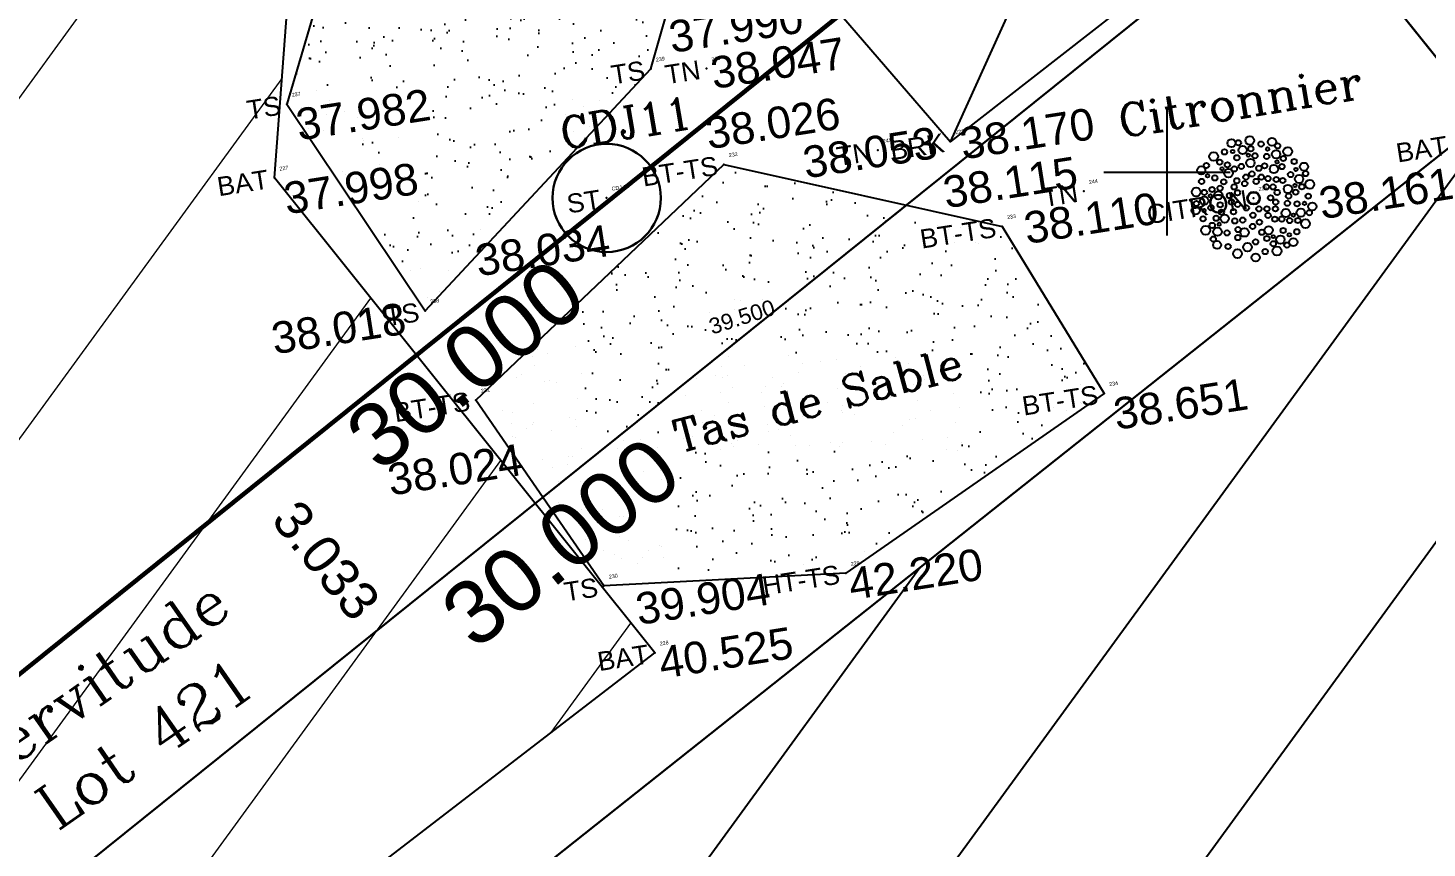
# Model space of a CAD drawing. Header units: metres. Extents: x 394092 to 394268, y 588562 to 588788.
# Drawn here: x 394207 to 394229.11, y 588614.32 to 588627.28 of the extents above; entities that cross this region are included whole.
import ezdxf
from ezdxf.enums import TextEntityAlignment as Align

# ---------------------------------------------------------------- set-up
doc = ezdxf.new("R2010")
doc.units = ezdxf.units.M
for name, color, linetype in [('ARBRE', 3, 'Continuous'), ('BATIMENT', 6, 'Continuous'), ('CADRE', 7, 'Continuous'), ('Carroyage(1)_Croix', 7, 'Continuous'), ('Cotation Courbes de niveau', 7, 'Continuous'), ('Cotation Linéaire', 1, 'Continuous'), ('HANGARD', 146, 'Continuous'), ('IL', 70, 'Continuous'), ('L', 10, 'Continuous'), ('LOTS', 7, 'Continuous'), ('TAS DE SABLE', 253, 'Continuous'), ('TopoAlt', 150, 'Continuous'), ('TopoCod', 1, 'Continuous'), ('TOPOJIS', 7, 'Continuous'), ('TopoMat', 3, 'Continuous')]:
    doc.layers.add(name, color=color, linetype=linetype)
doc.styles.add('ROMANC', font='romanc.shx', dxfattribs={"height": 10})
doc.styles.get("Standard").update_dxf_attribs({"font": 'arial.ttf'})
doc.dimstyles.new('ISO-25', dxfattribs={"dimtxt": 2.5, "dimasz": 2.5, "dimexe": 1.25, "dimexo": 0.625, "dimtad": 1, "dimdec": 3, "dimzin": 1, "dimtxsty": 'Standard', "dimcen": 2.5, "dimadec": 0, "dimazin": 0, "dimtfac": 1, "dimtdec": 3, "dimtmove": 0, "dimatfit": 3, "dimfxl": 1, "dimarcsym": 0})
pattern_1 = [(53.91864724, (95911.749, -54374.0705), (-2.565976575, 1.869863422), [])]

# ---------------------------------------------------------------- blocks, each defined once
blk = doc.blocks.new('TCPOINT')
at = {"color": 0}
blk.add_point((0, 0), dxfattribs=at)
at = {"layer": 'TopoAlt'}
blk.add_attdef('ALT', text='', height=0.5, dxfattribs=at).set_placement((0.1, -0.1), align=Align.TOP_LEFT)
at = {"layer": 'TopoCod'}
blk.add_attdef('COD', text='', height=0.3, dxfattribs=at).set_placement((-0.1, 0), align=Align.MIDDLE_RIGHT)
at = {"layer": 'TopoMat'}
blk.add_attdef('MAT', (0.1, 0.1), '', height=0.3, dxfattribs=at)
blk = doc.blocks.new('V003')
at = {"color": 0}
for centre, radius in [((-0.327, 1.466), 0.103), ((-0.151, 1.448), 0.0675), ((0.142, 1.456), 0.112), ((0.691, 1.333), 0.103), ((-1.046, 1.012), 0.0675), ((-0.827, 1.207), 0.112), ((-0.699, 1.041), 0.0675), ((-0.536, 1.277), 0.0675), ((-0.33, 1.253), 0.044), ((-0.251, 1.08), 0.0675), ((-0.075, 1.247), 0.106), ((0.045, 1.093), 0.0415), ((0.134, 1.247), 0.0675), ((0.209, 1.054), 0.0675), ((0.41, 1.322), 0.0675), ((0.553, 1.172), 0.044), ((0.744, 1.004), 0.106), ((0.815, 1.206), 0.0675), ((1.045, 1.024), 0.112), ((-1.193, 0.912), 0.103), ((-1.058, 0.748), 0.044), ((-0.886, 0.666), 0.0675), ((-0.668, 0.867), 0.0415), ((-0.524, 0.729), 0.106), ((-0.517, 0.942), 0.0675), ((-0.363, 0.81), 0.0675), ((-0.178, 0.845), 0.0675), ((0.067, 0.895), 0.106), ((0.255, 0.726), 0.0675), ((0.407, 0.762), 0.0675), ((0.501, 0.989), 0.0675), ((0.627, 0.643), 0.106), ((0.737, 0.808), 0.0415), ((0.838, 0.673), 0.0675), ((0.904, 0.869), 0.0675), ((1.164, 0.749), 0.0675), ((-1.409, 0.393), 0.112), ((-1.231, 0.634), 0.0675), ((-1.205, 0.348), 0.0675), ((-1.002, 0.389), 0.0675), ((-0.798, 0.387), 0.0675), ((-0.679, 0.533), 0.0675), ((-0.439, 0.361), 0.0675), ((-0.348, 0.506), 0.0675), ((-0.161, 0.4), 0.0675), ((-0.104, 0.559), 0.0675), ((0.059, 0.611), 0.0675), ((0.134, 0.41), 0.0675), ((0.279, 0.495), 0.0675), ((0.438, 0.43), 0.0675), ((0.642, 0.372), 0.0675), ((0.801, 0.322), 0.0675), ((1.02, 0.435), 0.0675), ((1.215, 0.291), 0.106), ((1.177, 0.543), 0.044), ((1.387, 0.577), 0.103), ((1.4, 0.4), 0.0675), ((-1.578, 0.21), 0.027), ((-1.5, -0.068), 0.103), ((-1.452, 0.103), 0.0675), ((-1.241, 0.142), 0.106), ((-1.107, -0.06), 0.0675), ((-1.069, 0.234), 0.0415), ((-0.87, 0.221), 0.106), ((-0.863, -0.028), 0.0675), ((-0.591, 0.164), 0.0675), ((-0.568, -0.006), 0.0675), ((-0.381, 0.203), 0.0675), ((0.366, 0.228), 0.0675), ((0.427, -0.061), 0.0675), ((0.532, 0.2), 0.0675), ((0.612, 0.048), 0.0675), ((0.894, 0.09), 0.106), ((1.075, -0.023), 0.0675), ((1.085, 0.145), 0.0415), ((1.251, 0.085), 0.0675), ((1.459, 0.113), 0.112), ((-1.35, -0.306), 0.0675), ((-1.291, -0.107), 0.044), ((-1.018, -0.346), 0.0675), ((-0.861, -0.216), 0.0675), ((-0.809, -0.39), 0.106), ((-0.558, -0.255), 0.0675), ((-0.422, -0.089), 0.0675), ((-0.221, -0.214), 0.0675), ((0.089, -0.291), 0.0675), ((0.288, -0.321), 0.0675), ((0.5, -0.356), 0.0675), ((0.536, -0.189), 0.0675), ((0.821, -0.268), 0.0675), ((0.883, -0.091), 0.0675), ((1.061, -0.322), 0.0675), ((1.25, -0.341), 0.044), ((1.373, -0.175), 0.0675), ((1.433, -0.449), 0.103), ((-1.332, -0.605), 0.112), ((-1.147, -0.507), 0.0675), ((-1.042, -0.689), 0.106), ((-0.969, -0.508), 0.0415), ((-0.809, -0.757), 0.0675), ((-0.563, -0.49), 0.0675), ((-0.52, -0.719), 0.0675), ((-0.364, -0.501), 0.0675), ((-0.143, -0.7), 0.0675), ((-0.088, -0.424), 0.0675), ((0.045, -0.623), 0.0675), ((0.289, -0.489), 0.0675), ((0.443, -0.612), 0.0675), ((0.618, -0.637), 0.0675), ((0.742, -0.506), 0.106), ((0.809, -0.709), 0.0675), ((0.924, -0.586), 0.0415), ((1.013, -0.74), 0.0675), ((1.118, -0.558), 0.106), ((1.329, -0.593), 0.0675), ((-1.178, -0.854), 0.0675), ((-1.106, -1.016), 0.103), ((-0.838, -1.102), 0.0675), ((-0.557, -0.919), 0.0675), ((-0.369, -0.819), 0.106), ((-0.133, -1.1), 0.0675), ((0.064, -0.885), 0.0675), ((0.164, -1.062), 0.0675), ((0.243, -0.864), 0.106), ((0.331, -1.043), 0.0415), ((0.497, -1.146), 0.106), ((0.605, -0.929), 0.0675), ((0.739, -1.064), 0.044), ((0.94, -1.017), 0.0675), ((1.19, -0.851), 0.112), ((-0.632, -1.32), 0.112), ((-0.356, -1.198), 0.106), ((-0.194, -1.489), 0.103), ((0.067, -1.383), 0.0675), ((0.301, -1.218), 0.0675), ((0.364, -1.417), 0.112), ((0.637, -1.309), 0.0675), ((0.809, -1.265), 0.103)]:
    blk.add_circle(centre, radius, dxfattribs=at)
at = {"color": 0, "linetype": 'ByBlock'}
for radius in [0.161, 0.145]:
    blk.add_circle((0, 0), radius, dxfattribs=at)
blk = doc.blocks.new('*D14')
at = {"layer": 'Defpoints', "color": 0, "transparency": 16777216}
for p in [(394120.614, 588761.996), (394247.991, 588603.509), (394247.991, 588603.509)]:
    blk.add_point(p, dxfattribs=at)
at = {"color": 0, "lineweight": 13, "transparency": 16777216, "insert": (394185.492, 588683.709), "char_height": 1.5, "attachment_point": 5, "rotation": 308.7891}
blk.add_mtext('203,330', dxfattribs=at)

msp = doc.modelspace()

# ---------------------------------------------------------------- hatches: boundary and pattern name
h = msp.add_hatch()
h.set_pattern_fill('ANSI31', color=256, angle=8.91865)
h.set_pattern_definition(pattern_1)
h.paths.add_polyline_path([(394207.5198, 588607.979), (394218.768, 588593.6901), (394240.7758, 588611.1531), (394229.5275, 588625.4421)])
h.paths.add_polyline_path([(394240.1387, 588609.7121), (394242.5017, 588610.0829), (394242.3828, 588610.84), (394240.0199, 588610.4692)], flags=9)
h.paths.add_polyline_path([(394229.6143, 588624.7101), (394231.9773, 588625.0809), (394231.8585, 588625.838), (394229.4955, 588625.4672)], flags=9)
h.paths.add_polyline_path([(394216.906, 588616.8393), (394219.2688, 588617.2101), (394219.1501, 588617.9667), (394216.7873, 588617.5959)], flags=25)
h.paths.add_polyline_path([(394219.9052, 588618.0824), (394222.268, 588618.4532), (394222.1492, 588619.2098), (394219.7864, 588618.839)], flags=25)
h.paths.add_polyline_path([(394224.0942, 588620.7717), (394226.4571, 588621.1425), (394226.3383, 588621.8996), (394223.9754, 588621.5288)], flags=24)
h.paths.add_polyline_path([(394227.34, 588624.1005), (394229.703, 588624.4713), (394229.5842, 588625.2284), (394227.2212, 588624.8576)], flags=25)
h.paths.add_polyline_path([(394207.6352, 588607.8832), (394209.9982, 588608.254), (394209.8794, 588609.0111), (394207.5164, 588608.6403)], flags=9)
h.paths.add_polyline_path([(394217.4437, 588595.7066), (394219.8067, 588596.0774), (394219.6879, 588596.8345), (394217.3249, 588596.4637)], flags=24)
h.paths.add_polyline_path([(394215.769, 588597.7917), (394218.1319, 588598.1626), (394218.0131, 588598.9197), (394215.6502, 588598.5488)], flags=24)
h.paths.add_polyline_path([(394215.3482, 588599.1967), (394217.7111, 588599.5675), (394217.5923, 588600.3246), (394215.2294, 588599.9538)], flags=24)
h.paths.add_polyline_path([(394213.0537, 588601.0263), (394215.4166, 588601.3971), (394215.2978, 588602.1542), (394212.9349, 588601.7834)], flags=24)
h.paths.add_polyline_path([(394209.7364, 588605.4635), (394212.0994, 588605.8344), (394211.9806, 588606.5915), (394209.6176, 588606.2206)], flags=24)
h.paths.add_polyline_path([(394208.901, 588606.6679), (394211.264, 588607.0387), (394211.1452, 588607.7958), (394208.7822, 588607.425)], flags=24)
h.paths.add_polyline_path([(394217.9512, 588612.6058), (394225.8793, 588612.6942), (394225.8626, 588614.1941), (394217.9345, 588614.1057)], flags=24)
h.paths.add_polyline_path([(394219.5972, 588610.8654), (394223.097, 588610.9044), (394223.0803, 588612.4044), (394219.5805, 588612.3653)], flags=24)
at = {"layer": 'BATIMENT', "lineweight": 13}
h = msp.add_hatch(dxfattribs=at)
h.set_pattern_fill('ANSI31', color=256, angle=8.91865)
h.set_pattern_definition(pattern_1)
h.paths.add_polyline_path([(394199.1027, 588653.2039), (394184.0994, 588641.1411), (394195.9924, 588626.1627), (394208.4362, 588610.8923), (394216.9051, 588617.404), (394210.8939, 588624.9088), (394211.3172, 588630.5132), (394214.9368, 588633.462)])
h.paths.add_polyline_path([(394192.1631, 588649.2622), (394194.5261, 588649.633), (394194.4073, 588650.3901), (394192.0443, 588650.0193)], flags=25)
h.paths.add_polyline_path([(394195.6969, 588649.7849), (394198.0598, 588650.1558), (394197.941, 588650.9129), (394195.578, 588650.5421)], flags=24)
h.paths.add_polyline_path([(394195.0566, 588650.8333), (394197.4196, 588651.2041), (394197.3008, 588651.9612), (394194.9378, 588651.5904)], flags=25)
h.paths.add_polyline_path([(394194.2637, 588652.8001), (394196.6267, 588653.1709), (394196.5078, 588653.928), (394194.1449, 588653.5572)], flags=9)
h.paths.add_polyline_path([(394199.2598, 588652.7224), (394201.6228, 588653.0932), (394201.504, 588653.8503), (394199.141, 588653.4795)], flags=9)
h.paths.add_polyline_path([(394215.0236, 588632.73), (394217.3866, 588633.1008), (394217.2677, 588633.8579), (394214.9048, 588633.4871)], flags=9)
h.paths.add_polyline_path([(394211.404, 588629.7812), (394213.7669, 588630.152), (394213.6481, 588630.9091), (394211.2852, 588630.5383)], flags=25)
h.paths.add_polyline_path([(394211.1741, 588625.3439), (394213.5371, 588625.7147), (394213.4183, 588626.4718), (394211.0553, 588626.101)], flags=25)
h.paths.add_polyline_path([(394210.9807, 588624.1768), (394213.3437, 588624.5476), (394213.2249, 588625.3047), (394210.8619, 588624.9339)], flags=24)
h.paths.add_polyline_path([(394212.6209, 588619.7326), (394214.9838, 588620.1035), (394214.865, 588620.8606), (394212.5021, 588620.4897)], flags=24)
h.paths.add_polyline_path([(394216.5418, 588617.6874), (394218.9048, 588618.0582), (394218.786, 588618.8153), (394216.423, 588618.4445)], flags=9)
h.paths.add_polyline_path([(394216.906, 588616.8393), (394219.2688, 588617.2101), (394219.1501, 588617.9667), (394216.7873, 588617.5959)], flags=9)
h.paths.add_polyline_path([(394203.7539, 588613.2918), (394206.1168, 588613.6626), (394205.998, 588614.4197), (394203.6351, 588614.0489)], flags=25)
h.paths.add_polyline_path([(394203.1194, 588617.1802), (394205.4823, 588617.551), (394205.3635, 588618.3081), (394203.0006, 588617.9373)], flags=25)
h.paths.add_polyline_path([(394198.4591, 588620.513), (394200.8221, 588620.8838), (394200.7033, 588621.6409), (394198.3403, 588621.2701)], flags=25)
h.paths.add_polyline_path([(394197.1363, 588621.984), (394199.4993, 588622.3548), (394199.3805, 588623.1119), (394197.0175, 588622.7411)], flags=25)
h.paths.add_polyline_path([(394194.2047, 588625.0327), (394196.5677, 588625.4035), (394196.4489, 588626.1606), (394194.0859, 588625.7898)], flags=25)
h.paths.add_polyline_path([(394196.071, 588626.0026), (394198.434, 588626.3735), (394198.3152, 588627.1306), (394195.9522, 588626.7597)], flags=25)
h.paths.add_polyline_path([(394195.4564, 588626.6253), (394197.8193, 588626.9961), (394197.7005, 588627.7532), (394195.3375, 588627.3824)], flags=25)
h.paths.add_polyline_path([(394191.3426, 588629.2122), (394193.7056, 588629.583), (394193.5868, 588630.3401), (394191.2238, 588629.9693)], flags=25)
h.paths.add_polyline_path([(394192.2284, 588630.7954), (394194.5913, 588631.1663), (394194.4725, 588631.9234), (394192.1096, 588631.5525)], flags=25)
h.paths.add_polyline_path([(394187.8454, 588633.2171), (394190.2084, 588633.5879), (394190.0895, 588634.345), (394187.7266, 588633.9742)], flags=25)
h.paths.add_polyline_path([(394185.7916, 588636.4743), (394188.1545, 588636.8451), (394188.0357, 588637.6022), (394185.6727, 588637.2314)], flags=25)
h.paths.add_polyline_path([(394184.295, 588638.181), (394186.6579, 588638.5518), (394186.5391, 588639.3089), (394184.1762, 588638.9381)], flags=25)
h.paths.add_polyline_path([(394184.1862, 588640.4091), (394186.5492, 588640.7799), (394186.4304, 588641.537), (394184.0674, 588641.1662)], flags=9)
h.paths.add_polyline_path([(394182.5013, 588640.8704), (394184.8643, 588641.2413), (394184.7455, 588641.9984), (394182.3825, 588641.6275)], flags=9)
h.paths.add_polyline_path([(394183.9424, 588642.8857), (394186.3054, 588643.2565), (394186.1866, 588644.0136), (394183.8236, 588643.6428)], flags=9)
h.paths.add_polyline_path([(394186.3997, 588644.0615), (394188.7627, 588644.4323), (394188.6439, 588645.1894), (394186.2809, 588644.8186)], flags=25)
h.paths.add_polyline_path([(394188.4357, 588643.5528), (394190.7987, 588643.9237), (394190.6798, 588644.6808), (394188.3169, 588644.31)], flags=24)
h.paths.add_polyline_path([(394197.4287, 588634.5396), (394203.9372, 588639.0675), (394203.0806, 588640.2988), (394196.5721, 588635.771)], flags=24)
h.paths.add_polyline_path([(394199.7943, 588634.2898), (394202.4719, 588636.1526), (394201.6153, 588637.384), (394198.9376, 588635.5212)], flags=24)
at = {"layer": 'TAS DE SABLE', "lineweight": 25, "true_color": 0xfecc66}
h = msp.add_hatch(dxfattribs=at)
h.set_pattern_fill('ALEA', color=31, scale=0.1, angle=8.91865)
h.set_pattern_definition([(320.91864724, (95911.8478, -54374.055), (1.1209059866, 0.4284504267), [0, -0.75]), (75.91864724, (95911.6862, -54373.9927), (-1.1539825159, -0.3291266501), [0, -1.25]), (161.91864724, (95911.6862, -54373.9927), (0.2478271631, -1.174130187), [0, -1]), (188.91864724, (95911.7131, -54374.1638), (0.7538595696, -0.9336464793), [0, -1]), (82.91864724, (95911.3539, -54374.1325), (-1.1052704565, -0.4673084815), [0, -1]), (294.91864724, (95911.3539, -54374.1325), (1.1952839321, -0.1062841502), [0, -1]), (60.91864724, (95912.0003, -54374.3817), (-1.1998457605, -0.0192392787), [0, -1.25]), (308.91864724, (95911.8929, -54373.6973), (1.185491354, 0.186038298), [0, -1]), (183.91864724, (95911.8929, -54373.6973), (0.669618254, -0.9957968633), [0, -1]), (122.91864724, (95911.7582, -54373.8061), (-1.1984434058, -0.0611015712), [0, -0.5]), (256.91864724, (95911.8387, -54374.3194), (0.8764615354, -0.8196433223), [0, -0.62])])
h.paths.add_polyline_path([(394212.2159, 588629.9011), (394211.0873, 588626.0759), (394213.2771, 588622.8099), (394216.8437, 588626.632), (394217.643, 588629.4338), (394222.6568, 588634.1411), (394218.9483, 588635.3973), (394215.9106, 588633.1067)])
h = msp.add_hatch(dxfattribs=at)
h.set_pattern_fill('ALEA', color=31, scale=0.1, angle=8.91865)
h.set_pattern_definition([(320.91864724, (95911.8478, -54374.055), (1.1209059866, 0.4284504267), [0, -0.75]), (75.91864724, (95911.6862, -54373.9927), (-1.1539825159, -0.3291266501), [0, -1.25]), (161.91864724, (95911.6862, -54373.9927), (0.2478271631, -1.174130187), [0, -1]), (188.91864724, (95911.7131, -54374.1638), (0.7538595696, -0.9336464793), [0, -1]), (82.91864724, (95911.3539, -54374.1325), (-1.1052704565, -0.4673084815), [0, -1]), (294.91864724, (95911.3539, -54374.1325), (1.1952839321, -0.1062841502), [0, -1]), (60.91864724, (95912.0003, -54374.3817), (-1.1998457605, -0.0192392787), [0, -1.25]), (308.91864724, (95911.8929, -54373.6973), (1.185491354, 0.186038298), [0, -1]), (183.91864724, (95911.8929, -54373.6973), (0.669618254, -0.9957968633), [0, -1]), (122.91864724, (95911.7582, -54373.8061), (-1.1984434058, -0.0611015712), [0, -0.5]), (256.91864724, (95911.8387, -54374.3194), (0.8764615354, -0.8196433223), [0, -0.62])])
h.paths.add_polyline_path([(394219.9224, 588618.663), (394216.1005, 588618.461), (394214.0776, 588621.3989), (394217.9965, 588625.1235), (394222.3938, 588624.1424), (394224.0074, 588621.5036)])

# ---------------------------------------------------------------- linework, layer by layer
at = {"lineweight": 30}
msp.add_circle((394216.1434, 588624.5928, 0.253), 0.8553, dxfattribs=at)
at = {"layer": 'BATIMENT', "flags": 128}
for points, elevation in [([(394216.9051, 588617.404), (394210.8939, 588624.9088), (394211.3172, 588630.5132), (394214.9368, 588633.462), (394199.1027, 588653.2039), (394184.0994, 588641.1411), (394195.9924, 588626.1627), (394208.4362, 588610.8923), (394216.9051, 588617.404)], 2.744), ([(394240.7758, 588611.1531), (394229.5275, 588625.4421), (394207.5198, 588607.979)], 1.505)]:
    msp.add_lwpolyline(points, dxfattribs=dict(at, elevation=elevation))
at = {"layer": 'BATIMENT', "ltscale": 0.001, "elevation": 1.785, "flags": 128}
msp.add_lwpolyline([(394207.5198, 588607.979), (394229.5275, 588625.4421), (394240.7758, 588611.1531), (394218.768, 588593.6901), (394207.5198, 588607.979)], dxfattribs=at)
at = {"layer": 'Carroyage(1)_Croix', "ltscale": 0.001}
for p, q in [((394225, 588624), (394225, 588626)), ((394224, 588625), (394226, 588625))]:
    msp.add_line(p, q, dxfattribs=at)
at = {"layer": 'HANGARD', "elevation": -37.781, "flags": 128}
msp.add_lwpolyline([(394224.3644, 588631.6391), (394219.5208, 588627.866), (394221.5764, 588625.4814), (394226.4201, 588629.2545)], close=True, dxfattribs=at)
msp.add_lwpolyline([(394221.5764, 588625.4814), (394224.3644, 588631.6391)], dxfattribs=at)
at = {"layer": 'IL'}
msp.add_lwpolyline([(394120.61, 588761.997), (394247.987, 588603.51), (394236.529, 588569.878), (394110.794, 588726.321), (394115.233, 588757.675)], close=True, dxfattribs=at)
at = {"layer": 'L'}
for points in [[(394214.578, 588645.078), (394227.107, 588629.489), (394203.721, 588610.698), (394191.192, 588626.287)], [(394227.107, 588629.489), (394239.636, 588613.9), (394216.251, 588595.109), (394203.721, 588610.698)]]:
    msp.add_lwpolyline(points, close=True, dxfattribs=at)
at = {"layer": 'LOTS', "color": 1, "lineweight": 60}
msp.add_lwpolyline([(394214.578, 588645.078), (394225.228, 588631.827), (394201.842, 588613.037), (394191.192, 588626.287)], close=True, dxfattribs=at)
at = {"layer": 'TAS DE SABLE', "color": 31, "lineweight": 25, "true_color": 0xfecc66, "flags": 128}
for points, elevation in [([(394212.2159, 588629.9011), (394211.0873, 588626.0759), (394213.2771, 588622.8099), (394216.8437, 588626.632), (394217.643, 588629.4338), (394222.6568, 588634.1411), (394218.9483, 588635.3973), (394215.9106, 588633.1067), (394212.2159, 588629.9011)], 0.236), ([(394219.9224, 588618.663), (394216.1005, 588618.461), (394214.0776, 588621.3989), (394217.9965, 588625.1235), (394222.3938, 588624.1424), (394224.0074, 588621.5036), (394219.9224, 588618.663)], 4.439)]:
    msp.add_lwpolyline(points, dxfattribs=dict(at, elevation=elevation))

# ---------------------------------------------------------------- block references
at = {"layer": 'ARBRE', "xscale": 0.6242188166818265, "yscale": 0.6242188166818265, "zscale": 0.566781364634035, "rotation": 9.413565317251905}
msp.add_blockref('V003', (394226.3686, 588624.589, 0.38), dxfattribs=at)
at = {"layer": 'TOPOJIS'}
ref = msp.add_blockref('TCPOINT', (394216.8437, 588626.632, 37.99), dxfattribs=dict(at, rotation=8.918647236070969))
ref.add_attrib('MAT', '239', (394216.927, 588626.7463, 37.99), dxfattribs={"layer": 'TopoMat', "height": 0.06, "rotation": 8.91865})
ref.add_attrib('ALT', '37.990', dxfattribs={"layer": 'TopoAlt', "height": 0.5, "rotation": 8.91865}).set_placement((394217.0935, 588627.3767, 37.99), align=Align.TOP_LEFT)
ref.add_attrib('COD', 'TS', dxfattribs={"layer": 'TopoCod', "height": 0.3, "rotation": 8.91865}).set_placement((394216.7449, 588626.6165, 37.99), align=Align.MIDDLE_RIGHT)
ref = msp.add_blockref('TCPOINT', (394217.7192, 588626.6389, 38.047), dxfattribs=dict(at, rotation=8.918647236070969))
ref.add_attrib('MAT', '248', (394217.8025, 588626.7532, 38.047), dxfattribs={"layer": 'TopoMat', "height": 0.06, "rotation": 8.91865})
ref.add_attrib('ALT', '38.047', dxfattribs={"layer": 'TopoAlt', "height": 0.5, "rotation": 8.91865}).set_placement((394217.7549, 588626.8069, 38.047), align=Align.TOP_LEFT)
ref.add_attrib('COD', 'TN', dxfattribs={"layer": 'TopoCod', "height": 0.3, "rotation": 8.91865}).set_placement((394217.6204, 588626.6234, 38.047), align=Align.MIDDLE_RIGHT)
ref = msp.add_blockref('TCPOINT', (394211.0873, 588626.0759, 37.982), dxfattribs=dict(at, rotation=8.918647236070969))
ref.add_attrib('MAT', '237', (394211.1706, 588626.1902, 37.982), dxfattribs={"layer": 'TopoMat', "height": 0.06, "rotation": 8.91865})
ref.add_attrib('ALT', '37.982', dxfattribs={"layer": 'TopoAlt', "height": 0.5, "rotation": 8.91865}).set_placement((394211.2016, 588625.9926, 37.982), align=Align.TOP_LEFT)
ref.add_attrib('COD', 'TS', dxfattribs={"layer": 'TopoCod', "height": 0.3, "rotation": 8.91865}).set_placement((394210.9885, 588626.0604, 37.982), align=Align.MIDDLE_RIGHT)
ref = msp.add_blockref('TCPOINT', (394217.9965, 588625.1235, 38.026), dxfattribs=dict(at, rotation=8.918647236070969))
ref.add_attrib('MAT', '232', (394218.0798, 588625.2378, 38.026), dxfattribs={"layer": 'TopoMat', "height": 0.06, "rotation": 8.91865})
ref.add_attrib('ALT', '38.026', dxfattribs={"layer": 'TopoAlt', "height": 0.5, "rotation": 8.91865}).set_placement((394217.6751, 588625.854, 38.026), align=Align.TOP_LEFT)
ref.add_attrib('COD', 'BT-TS', dxfattribs={"layer": 'TopoCod', "height": 0.3, "rotation": 8.91865}).set_placement((394217.8977, 588625.108, 38.026), align=Align.MIDDLE_RIGHT)
ref = msp.add_blockref('TCPOINT', (394221.5738, 588625.4845, 38.17), dxfattribs=dict(at, rotation=8.918647236070969))
ref.add_attrib('MAT', '221', (394221.6571, 588625.5988, 38.17), dxfattribs={"layer": 'TopoMat', "height": 0.06, "rotation": 8.91865})
ref.add_attrib('ALT', '38.170', dxfattribs={"layer": 'TopoAlt', "height": 0.5, "rotation": 8.91865}).set_placement((394221.6956, 588625.6929, 38.17), align=Align.TOP_LEFT)
ref.add_attrib('COD', 'BRK', dxfattribs={"layer": 'TopoCod', "height": 0.3, "rotation": 8.91865}).set_placement((394221.475, 588625.469, 38.17), align=Align.MIDDLE_RIGHT)
ref = msp.add_blockref('TCPOINT', (394220.4295, 588625.3454, 38.053), dxfattribs=dict(at, rotation=8.918647236070969))
ref.add_attrib('MAT', '245', (394220.5128, 588625.4597, 38.053), dxfattribs={"layer": 'TopoMat', "height": 0.06, "rotation": 8.91865})
ref.add_attrib('ALT', '38.053', dxfattribs={"layer": 'TopoAlt', "height": 0.5, "rotation": 8.91865}).set_placement((394219.2124, 588625.3933, 38.053), align=Align.TOP_LEFT)
ref.add_attrib('COD', 'TN', dxfattribs={"layer": 'TopoCod', "height": 0.3, "rotation": 8.91865}).set_placement((394220.3307, 588625.3299, 38.053), align=Align.MIDDLE_RIGHT)
ref = msp.add_blockref('TCPOINT', (394229.5275, 588625.4421, 38.517), dxfattribs=dict(at, rotation=8.918647236070969))
ref.add_attrib('MAT', '186', (394229.6108, 588625.5564, 38.517), dxfattribs={"layer": 'TopoMat', "height": 0.06, "rotation": 8.91865})
ref.add_attrib('ALT', '38.517', dxfattribs={"layer": 'TopoAlt', "height": 0.5, "rotation": 8.91865}).set_placement((394229.6418, 588625.3588, 38.517), align=Align.TOP_LEFT)
ref.add_attrib('COD', 'BAT', dxfattribs={"layer": 'TopoCod', "height": 0.3, "rotation": 8.91865}).set_placement((394229.4288, 588625.4266, 38.517), align=Align.MIDDLE_RIGHT)
ref = msp.add_blockref('TCPOINT', (394210.8939, 588624.9088, 37.998), dxfattribs=dict(at, rotation=8.918647236070969))
ref.add_attrib('MAT', '227', (394210.9772, 588625.0231, 37.998), dxfattribs={"layer": 'TopoMat', "height": 0.06, "rotation": 8.91865})
ref.add_attrib('ALT', '37.998', dxfattribs={"layer": 'TopoAlt', "height": 0.5, "rotation": 8.91865}).set_placement((394211.0082, 588624.8255, 37.998), align=Align.TOP_LEFT)
ref.add_attrib('COD', 'BAT', dxfattribs={"layer": 'TopoCod', "height": 0.3, "rotation": 8.91865}).set_placement((394210.7951, 588624.8933, 37.998), align=Align.MIDDLE_RIGHT)
ref = msp.add_blockref('TCPOINT', (394223.6873, 588624.6976, 38.115), dxfattribs=dict(at, rotation=8.918647236070969))
ref.add_attrib('MAT', '244', (394223.7706, 588624.8119, 38.115), dxfattribs={"layer": 'TopoMat', "height": 0.06, "rotation": 8.91865})
ref.add_attrib('ALT', '38.115', dxfattribs={"layer": 'TopoAlt', "height": 0.5, "rotation": 8.91865}).set_placement((394221.428, 588624.9216, 38.115), align=Align.TOP_LEFT)
ref.add_attrib('COD', 'TN', dxfattribs={"layer": 'TopoCod', "height": 0.3, "rotation": 8.91865}).set_placement((394223.5885, 588624.6821, 38.115), align=Align.MIDDLE_RIGHT)
ref = msp.add_blockref('TCPOINT', (394226.3686, 588624.589, 38.161), dxfattribs=dict(at, rotation=8.918647236070969))
ref.add_attrib('MAT', '235', (394226.4519, 588624.7033, 38.161), dxfattribs={"layer": 'TopoMat', "height": 0.06, "rotation": 8.91865})
ref.add_attrib('ALT', '38.161', dxfattribs={"layer": 'TopoAlt', "height": 0.5, "rotation": 8.91865}).set_placement((394227.3675, 588624.7492, 38.161), align=Align.TOP_LEFT)
ref.add_attrib('COD', 'CITRON', dxfattribs={"layer": 'TopoCod', "height": 0.3, "rotation": 8.91865}).set_placement((394226.2698, 588624.5735, 38.161), align=Align.MIDDLE_RIGHT)
ref = msp.add_blockref('TCPOINT', (394216.1434, 588624.5928, 38.034), dxfattribs=dict(at, rotation=8.918647236070969))
ref.add_attrib('MAT', 'CDJ.11', (394216.2267, 588624.7071, 38.034), dxfattribs={"layer": 'TopoMat', "height": 0.06, "rotation": 8.91865})
ref.add_attrib('ALT', '38.034', dxfattribs={"layer": 'TopoAlt', "height": 0.5, "rotation": 8.91865}).set_placement((394214.036, 588623.8452, 38.034), align=Align.TOP_LEFT)
ref.add_attrib('COD', 'ST', dxfattribs={"layer": 'TopoCod', "height": 0.3, "rotation": 8.91865}).set_placement((394216.0446, 588624.5773, 38.034), align=Align.MIDDLE_RIGHT)
ref = msp.add_blockref('TCPOINT', (394222.3938, 588624.1424, 38.11), dxfattribs=dict(at, rotation=8.918647236070969))
ref.add_attrib('MAT', '233', (394222.4771, 588624.2567, 38.11), dxfattribs={"layer": 'TopoMat', "height": 0.06, "rotation": 8.91865})
ref.add_attrib('ALT', '38.110', dxfattribs={"layer": 'TopoAlt', "height": 0.5, "rotation": 8.91865}).set_placement((394222.7061, 588624.3568, 38.11), align=Align.TOP_LEFT)
ref.add_attrib('COD', 'BT-TS', dxfattribs={"layer": 'TopoCod', "height": 0.3, "rotation": 8.91865}).set_placement((394222.295, 588624.1269, 38.11), align=Align.MIDDLE_RIGHT)
ref = msp.add_blockref('TCPOINT', (394213.2771, 588622.8099, 38.018), dxfattribs=dict(at, rotation=8.918647236070969))
ref.add_attrib('MAT', '238', (394213.3604, 588622.9242, 38.018), dxfattribs={"layer": 'TopoMat', "height": 0.06, "rotation": 8.91865})
ref.add_attrib('ALT', '38.018', dxfattribs={"layer": 'TopoAlt', "height": 0.5, "rotation": 8.91865}).set_placement((394210.8124, 588622.6137, 38.018), align=Align.TOP_LEFT)
ref.add_attrib('COD', 'TS', dxfattribs={"layer": 'TopoCod', "height": 0.3, "rotation": 8.91865}).set_placement((394213.1783, 588622.7944, 38.018), align=Align.MIDDLE_RIGHT)
ref = msp.add_blockref('TCPOINT', (394214.0776, 588621.3989, 38.024), dxfattribs=dict(at, rotation=8.918647236070969))
ref.add_attrib('MAT', '231', (394214.1608, 588621.5132, 38.024), dxfattribs={"layer": 'TopoMat', "height": 0.06, "rotation": 8.91865})
ref.add_attrib('ALT', '38.024', dxfattribs={"layer": 'TopoAlt', "height": 0.5, "rotation": 8.91865}).set_placement((394212.6484, 588620.3813, 38.024), align=Align.TOP_LEFT)
ref.add_attrib('COD', 'BT-TS', dxfattribs={"layer": 'TopoCod', "height": 0.3, "rotation": 8.91865}).set_placement((394213.9788, 588621.3834, 38.024), align=Align.MIDDLE_RIGHT)
ref = msp.add_blockref('TCPOINT', (394224.0074, 588621.5036, 38.651), dxfattribs=dict(at, rotation=8.918647236070969))
ref.add_attrib('MAT', '234', (394224.0907, 588621.6179, 38.651), dxfattribs={"layer": 'TopoMat', "height": 0.06, "rotation": 8.91865})
ref.add_attrib('ALT', '38.651', dxfattribs={"layer": 'TopoAlt', "height": 0.5, "rotation": 8.91865}).set_placement((394224.1217, 588621.4204, 38.651), align=Align.TOP_LEFT)
ref.add_attrib('COD', 'BT-TS', dxfattribs={"layer": 'TopoCod', "height": 0.3, "rotation": 8.91865}).set_placement((394223.9086, 588621.4881, 38.651), align=Align.MIDDLE_RIGHT)
ref = msp.add_blockref('TCPOINT', (394219.9224, 588618.663, 42.22), dxfattribs=dict(at, rotation=8.918647236070969))
ref.add_attrib('MAT', '229', (394220.0057, 588618.7773, 42.22), dxfattribs={"layer": 'TopoMat', "height": 0.06, "rotation": 8.91865})
ref.add_attrib('ALT', '42.220', dxfattribs={"layer": 'TopoAlt', "height": 0.5, "rotation": 8.91865}).set_placement((394219.9326, 588618.7307, 42.22), align=Align.TOP_LEFT)
ref.add_attrib('COD', 'HT-TS', dxfattribs={"layer": 'TopoCod', "height": 0.3, "rotation": 8.91865}).set_placement((394219.8236, 588618.6475, 42.22), align=Align.MIDDLE_RIGHT)
ref = msp.add_blockref('TCPOINT', (394216.1005, 588618.461, 39.904), dxfattribs=dict(at, rotation=8.918647236070969))
ref.add_attrib('MAT', '230', (394216.1838, 588618.5753, 39.904), dxfattribs={"layer": 'TopoMat', "height": 0.06, "rotation": 8.91865})
ref.add_attrib('ALT', '39.904', dxfattribs={"layer": 'TopoAlt', "height": 0.5, "rotation": 8.91865}).set_placement((394216.5693, 588618.3361, 39.904), align=Align.TOP_LEFT)
ref.add_attrib('COD', 'TS', dxfattribs={"layer": 'TopoCod', "height": 0.3, "rotation": 8.91865}).set_placement((394216.0017, 588618.4455, 39.904), align=Align.MIDDLE_RIGHT)
ref = msp.add_blockref('TCPOINT', (394216.9051, 588617.404, 40.525), dxfattribs=dict(at, rotation=8.918647236070969))
ref.add_attrib('MAT', '228', (394216.9884, 588617.5183, 40.525), dxfattribs={"layer": 'TopoMat', "height": 0.06, "rotation": 8.91865})
ref.add_attrib('ALT', '40.525', dxfattribs={"layer": 'TopoAlt', "height": 0.5, "rotation": 8.91865}).set_placement((394216.9335, 588617.4876, 40.525), align=Align.TOP_LEFT)
ref.add_attrib('COD', 'BAT', dxfattribs={"layer": 'TopoCod', "height": 0.3, "rotation": 8.91865}).set_placement((394216.8063, 588617.3885, 40.525), align=Align.MIDDLE_RIGHT)

# ---------------------------------------------------------------- texts
at = {"layer": 'CADRE', "color": 7, "lineweight": 13, "style": 'ROMANC'}
msp.add_text('Citronnier', height=0.52, rotation=9.41883, dxfattribs=at).set_placement((394224.278, 588625.5458, -2.0757))
at = {"layer": 'CADRE', "lineweight": 13, "style": 'ROMANC'}
for s, height, rotation, p in [('CDJ11', 0.5, 9.58558, (394216.4507, 588625.78, -74.967)), ('Tas de Sable', 0.5, 14.75115, (394219.4848, 588621.4093, 3.46)), ('Servitude', 0.7, 34.82484, (394208.064, 588616.9438)), ('Lot 421', 0.7, 34.82484, (394208.8411, 588615.9743))]:
    msp.add_text(s, height=height, rotation=rotation, dxfattribs=at).set_placement(p, align=Align.MIDDLE_CENTER)
at = {"layer": 'Cotation Courbes de niveau', "color": 0, "ltscale": 0.001}
msp.add_text('39.500', height=0.25, rotation=17.72084, dxfattribs=at).set_placement((394218.2806, 588622.7135, 39.5), align=Align.MIDDLE_CENTER)
at = {"layer": 'Cotation Linéaire', "color": 0}
for s, height, rotation, p in [('30.000', 1, 38.78091, (394213.5976, 588622.354)), ('30.000', 1, 38.78091, (394215.1032, 588619.545, -4.439)), ('3.033', 0.6, 308.7914, (394211.9473, 588619.0557))]:
    msp.add_text(s, height=height, rotation=rotation, dxfattribs=at).set_placement(p, align=Align.TOP_CENTER)

# ---------------------------------------------------------------- dimensions: what is measured, and where the dimension line sits
at = {"color": 0, "lineweight": 13}
dim = msp.add_aligned_dim(p1=(394120.614, 588761.996), p2=(394247.991, 588603.509), distance=0, dimstyle='ISO-25', override={"dimtxt": 1.5, "dimasz": 20, "dimdec": 3, "dimzin": 1, "dimse1": 1, "dimse2": 1, "dimsd1": 1, "dimsd2": 1, "dimtdec": 3}, dxfattribs=at)
dim.commit()
dim.dimension.update_dxf_attribs({"geometry": '*D14', "text_midpoint": (394185.4923, 588683.7088)})

doc.saveas('drawing.dxf')
